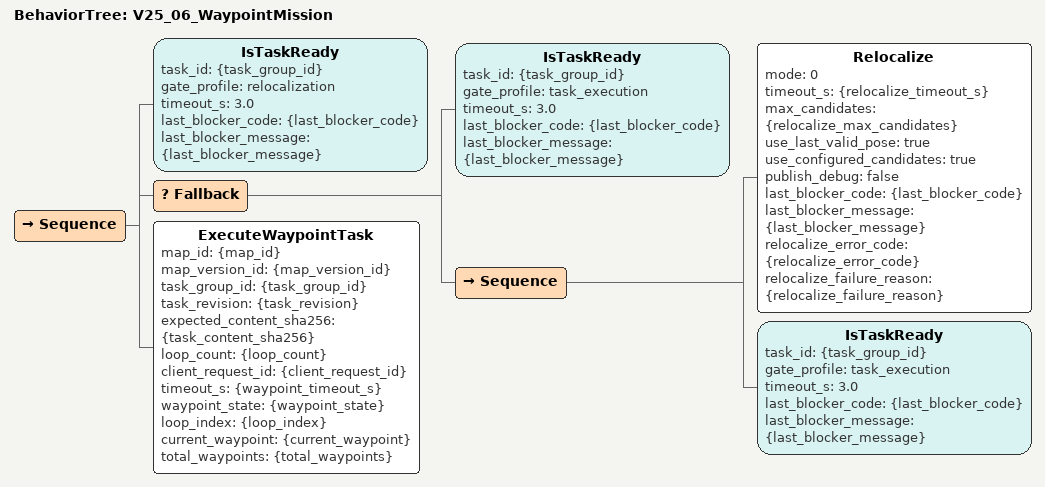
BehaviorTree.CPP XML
<?xml version="1.0"?>
<root BTCPP_format="4">
  <BehaviorTree ID="V25_06_WaypointMission">
    <Sequence>
      <IsTaskReady task_id="{task_group_id}" gate_profile="relocalization" timeout_s="3.0" last_blocker_code="{last_blocker_code}" last_blocker_message="{last_blocker_message}"/>
      <Fallback>
        <IsTaskReady task_id="{task_group_id}" gate_profile="task_execution" timeout_s="3.0" last_blocker_code="{last_blocker_code}" last_blocker_message="{last_blocker_message}"/>
        <Sequence>
          <Relocalize mode="0" timeout_s="{relocalize_timeout_s}" max_candidates="{relocalize_max_candidates}" use_last_valid_pose="true" use_configured_candidates="true" publish_debug="false" last_blocker_code="{last_blocker_code}" last_blocker_message="{last_blocker_message}" relocalize_error_code="{relocalize_error_code}" relocalize_failure_reason="{relocalize_failure_reason}"/>
          <IsTaskReady task_id="{task_group_id}" gate_profile="task_execution" timeout_s="3.0" last_blocker_code="{last_blocker_code}" last_blocker_message="{last_blocker_message}"/>
        </Sequence>
      </Fallback>
      <ExecuteWaypointTask map_id="{map_id}" map_version_id="{map_version_id}" task_group_id="{task_group_id}" task_revision="{task_revision}" expected_content_sha256="{task_content_sha256}" loop_count="{loop_count}" client_request_id="{client_request_id}" timeout_s="{waypoint_timeout_s}" waypoint_state="{waypoint_state}" loop_index="{loop_index}" current_waypoint="{current_waypoint}" total_waypoints="{total_waypoints}"/>
    </Sequence>
  </BehaviorTree>
</root>
